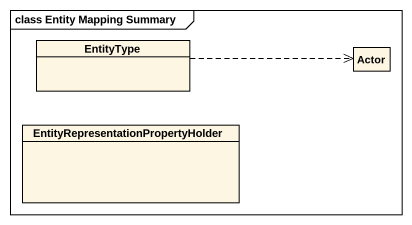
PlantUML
@startuml
mainframe class Entity Mapping Summary
hide circle
hide empty members
class EntityType
class "Actor" as Actor_
class "EntityRepresentationPropertyHolder" as EntityRepresentationProperty
EntityType .right.> Actor_
@enduml
